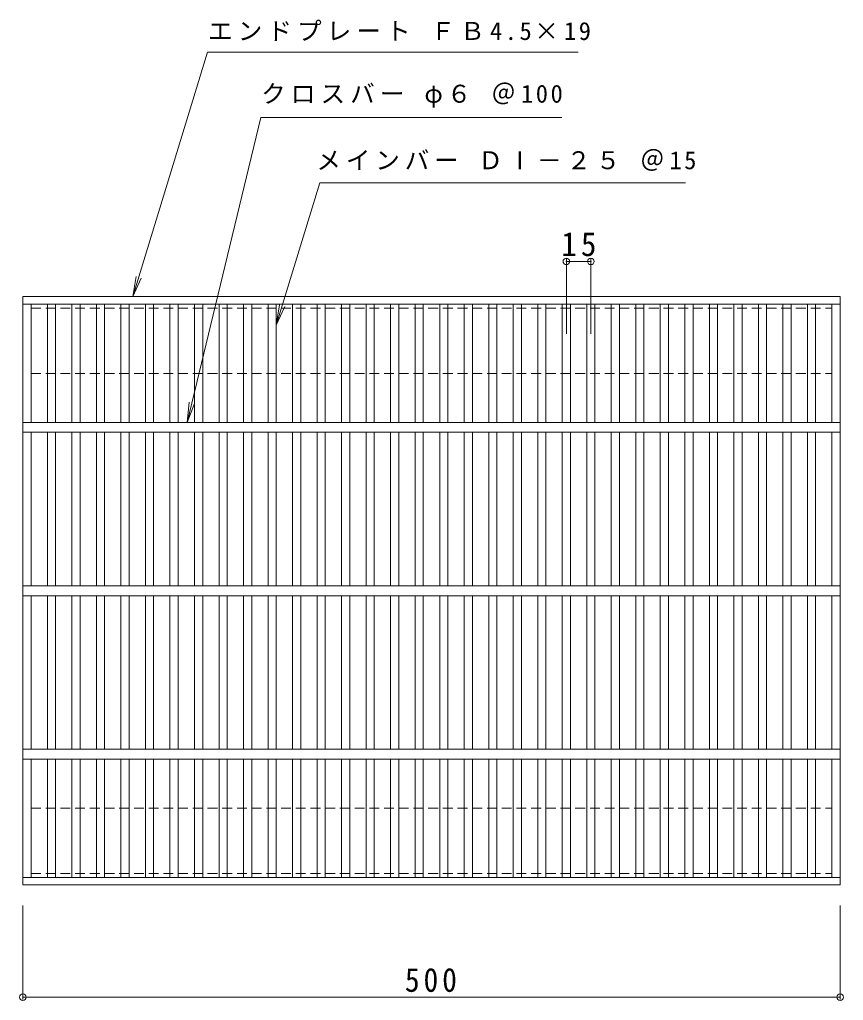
# Model space of a CAD drawing. Units: millimetres at full size, sheet at 1:5. Extents: x -579 to 829, y -688 to 582.
# Drawn here: x -578 to -74, y -18 to 582 of the extents above; entities that cross this region are included whole.
import ezdxf

# ---------------------------------------------------------------- set-up
doc = ezdxf.new("R2010")
doc.units = ezdxf.units.MM
doc.header["$LTSCALE"] = 5
doc.header["$PDMODE"] = 32
doc.header["$PDSIZE"] = 4
doc.linetypes.add('DASHED1', pattern=[1.8, 1.2, -0.6])
for name, color, linetype, lineweight in [('1-1_1-1ﾚｲﾔ', 2, 'Continuous', 9), ('1-2_1-2ﾚｲﾔ', 3, 'Continuous', 9), ('1-4_1-4ﾚｲﾔ', 7, 'Continuous', 9), ('1-5_1-5ﾚｲﾔ', 7, 'Continuous', 9)]:
    doc.layers.add(name, color=color, linetype=linetype, lineweight=lineweight)
doc.styles.add('ＭＳ ゴシック', font='')
doc.styles.get('ＭＳ ゴシック').set_extended_font_data('MS Gothic')

msp = doc.modelspace()

# ---------------------------------------------------------------- linework, layer by layer
at = {"layer": '1-1_1-1ﾚｲﾔ', "linetype": 'DASHED1'}
for p, q in [((-570.675, 365.905), (-570.675, 405.905)), ((-570.675, 405.905), (-80.675, 405.905)), ((-570.675, 99.905), (-570.675, 59.905)), ((-570.675, 59.905), (-80.675, 59.905))]:
    msp.add_line(p, q, dxfattribs=at)
for points in [[(-570.675, 365.905), (-80.675, 365.905), (-80.675, 405.905)], [(-570.675, 99.905), (-80.675, 99.905), (-80.675, 59.905)]]:
    msp.add_lwpolyline(points, dxfattribs=at)
at = {"layer": '1-2_1-2ﾚｲﾔ'}
for p, q in [((-575.676, 52.905), (-575.676, 412.905)), ((-575.676, 412.905), (-75.676, 412.905)), ((-575.676, 408.405), (-75.676, 408.405)), ((-570.675, 335.905), (-570.675, 408.405)), ((-560.676, 335.905), (-560.676, 408.405)), ((-555.676, 335.905), (-555.676, 408.405)), ((-545.676, 335.905), (-545.676, 408.405)), ((-540.676, 335.905), (-540.676, 408.405)), ((-530.676, 335.905), (-530.676, 408.405)), ((-525.676, 335.905), (-525.676, 408.405)), ((-515.676, 335.905), (-515.676, 408.405)), ((-510.676, 335.905), (-510.676, 408.405)), ((-500.676, 335.905), (-500.676, 408.405)), ((-495.676, 335.905), (-495.676, 408.405)), ((-485.676, 335.905), (-485.676, 408.405)), ((-480.676, 335.905), (-480.676, 408.405)), ((-470.676, 335.905), (-470.676, 408.405)), ((-465.676, 335.905), (-465.676, 408.405)), ((-455.676, 335.905), (-455.676, 408.405)), ((-450.676, 335.905), (-450.676, 408.405)), ((-440.676, 335.905), (-440.676, 408.405)), ((-435.676, 335.905), (-435.676, 408.405)), ((-425.676, 335.905), (-425.676, 408.405)), ((-420.676, 335.905), (-420.676, 408.405)), ((-410.676, 335.905), (-410.676, 408.405)), ((-405.676, 335.905), (-405.676, 408.405)), ((-395.676, 335.905), (-395.676, 408.405)), ((-390.676, 335.905), (-390.676, 408.405)), ((-380.676, 335.905), (-380.676, 408.405)), ((-375.676, 335.905), (-375.676, 408.405)), ((-365.676, 335.905), (-365.676, 408.405)), ((-360.676, 335.905), (-360.676, 408.405)), ((-350.676, 335.905), (-350.676, 408.405)), ((-345.676, 335.905), (-345.676, 408.405)), ((-335.676, 335.905), (-335.676, 408.405)), ((-330.676, 335.905), (-330.676, 408.405)), ((-320.676, 335.905), (-320.676, 408.405)), ((-315.676, 335.905), (-315.676, 408.405)), ((-305.676, 335.905), (-305.676, 408.405)), ((-300.676, 335.905), (-300.676, 408.405)), ((-290.676, 335.905), (-290.676, 408.405)), ((-285.676, 335.905), (-285.676, 408.405)), ((-275.676, 335.905), (-275.676, 408.405)), ((-270.676, 335.905), (-270.676, 408.405)), ((-260.676, 335.905), (-260.676, 408.405)), ((-255.676, 335.905), (-255.676, 408.405)), ((-245.676, 335.905), (-245.676, 408.405)), ((-240.676, 335.905), (-240.676, 408.405)), ((-230.676, 335.905), (-230.676, 408.405)), ((-225.676, 335.905), (-225.676, 408.405)), ((-215.676, 335.905), (-215.676, 408.405)), ((-210.676, 335.905), (-210.676, 408.405)), ((-200.676, 335.905), (-200.676, 408.405)), ((-195.676, 335.905), (-195.676, 408.405)), ((-185.676, 335.905), (-185.676, 408.405)), ((-180.676, 335.905), (-180.676, 408.405)), ((-170.676, 335.905), (-170.676, 408.405)), ((-165.676, 335.905), (-165.676, 408.405)), ((-155.676, 335.905), (-155.676, 408.405)), ((-150.676, 335.905), (-150.676, 408.405)), ((-140.676, 335.905), (-140.676, 408.405)), ((-135.676, 335.905), (-135.676, 408.405)), ((-125.676, 335.905), (-125.676, 408.405)), ((-120.676, 335.905), (-120.676, 408.405)), ((-110.676, 335.905), (-110.676, 408.405)), ((-105.676, 335.905), (-105.676, 408.405)), ((-95.676, 335.905), (-95.676, 408.405)), ((-90.676, 335.905), (-90.676, 408.405)), ((-80.675, 335.905), (-80.675, 408.405)), ((-75.676, 52.905), (-75.676, 412.905)), ((-75.676, 335.905), (-575.676, 335.905)), ((-75.676, 329.905), (-575.676, 329.905)), ((-570.675, 235.905), (-570.675, 329.905)), ((-560.676, 235.905), (-560.676, 329.905)), ((-555.676, 235.905), (-555.676, 329.905)), ((-545.676, 235.905), (-545.676, 329.905)), ((-540.676, 235.905), (-540.676, 329.905)), ((-530.676, 235.905), (-530.676, 329.905)), ((-525.676, 235.905), (-525.676, 329.905)), ((-515.676, 235.905), (-515.676, 329.905)), ((-510.676, 235.905), (-510.676, 329.905)), ((-500.676, 235.905), (-500.676, 329.905)), ((-495.676, 235.905), (-495.676, 329.905)), ((-485.676, 235.905), (-485.676, 329.905)), ((-480.676, 235.905), (-480.676, 329.905)), ((-470.676, 235.905), (-470.676, 329.905)), ((-465.676, 235.905), (-465.676, 329.905)), ((-455.676, 235.905), (-455.676, 329.905)), ((-450.676, 235.905), (-450.676, 329.905)), ((-440.676, 235.905), (-440.676, 329.905)), ((-435.676, 235.905), (-435.676, 329.905)), ((-425.676, 235.905), (-425.676, 329.905)), ((-420.676, 235.905), (-420.676, 329.905)), ((-410.676, 235.905), (-410.676, 329.905)), ((-405.676, 235.905), (-405.676, 329.905)), ((-395.676, 235.905), (-395.676, 329.905)), ((-390.676, 235.905), (-390.676, 329.905)), ((-380.676, 235.905), (-380.676, 329.905)), ((-375.676, 235.905), (-375.676, 329.905)), ((-365.676, 235.905), (-365.676, 329.905)), ((-360.676, 235.905), (-360.676, 329.905)), ((-350.676, 235.905), (-350.676, 329.905)), ((-345.676, 235.905), (-345.676, 329.905)), ((-335.676, 235.905), (-335.676, 329.905)), ((-330.676, 235.905), (-330.676, 329.905)), ((-320.676, 235.905), (-320.676, 329.905)), ((-315.676, 235.905), (-315.676, 329.905)), ((-305.676, 235.905), (-305.676, 329.905)), ((-300.676, 235.905), (-300.676, 329.905)), ((-290.676, 235.905), (-290.676, 329.905)), ((-285.676, 235.905), (-285.676, 329.905)), ((-275.676, 235.905), (-275.676, 329.905)), ((-270.676, 235.905), (-270.676, 329.905)), ((-260.676, 235.905), (-260.676, 329.905)), ((-255.676, 235.905), (-255.676, 329.905)), ((-245.676, 235.905), (-245.676, 329.905)), ((-240.676, 235.905), (-240.676, 329.905)), ((-230.676, 235.905), (-230.676, 329.905)), ((-225.676, 235.905), (-225.676, 329.905)), ((-215.676, 235.905), (-215.676, 329.905)), ((-210.676, 235.905), (-210.676, 329.905)), ((-200.676, 235.905), (-200.676, 329.905)), ((-195.676, 235.905), (-195.676, 329.905)), ((-185.676, 235.905), (-185.676, 329.905)), ((-180.676, 235.905), (-180.676, 329.905)), ((-170.676, 235.905), (-170.676, 329.905)), ((-165.676, 235.905), (-165.676, 329.905)), ((-155.676, 235.905), (-155.676, 329.905)), ((-150.676, 235.905), (-150.676, 329.905)), ((-140.676, 235.905), (-140.676, 329.905)), ((-135.676, 235.905), (-135.676, 329.905)), ((-125.676, 235.905), (-125.676, 329.905)), ((-120.676, 235.905), (-120.676, 329.905)), ((-110.676, 235.905), (-110.676, 329.905)), ((-105.676, 235.905), (-105.676, 329.905)), ((-95.676, 235.905), (-95.676, 329.905)), ((-90.676, 235.905), (-90.676, 329.905)), ((-80.675, 235.905), (-80.675, 329.905)), ((-75.676, 235.905), (-575.676, 235.905)), ((-75.676, 229.905), (-575.676, 229.905)), ((-570.675, 135.905), (-570.675, 229.905)), ((-560.676, 135.905), (-560.676, 229.905)), ((-555.676, 135.905), (-555.676, 229.905)), ((-545.676, 135.905), (-545.676, 229.905)), ((-540.676, 135.905), (-540.676, 229.905)), ((-530.676, 135.905), (-530.676, 229.905)), ((-525.676, 135.905), (-525.676, 229.905)), ((-515.676, 135.905), (-515.676, 229.905)), ((-510.676, 135.905), (-510.676, 229.905)), ((-500.676, 135.905), (-500.676, 229.905)), ((-495.676, 135.905), (-495.676, 229.905)), ((-485.676, 135.905), (-485.676, 229.905)), ((-480.676, 135.905), (-480.676, 229.905)), ((-470.676, 135.905), (-470.676, 229.905)), ((-465.676, 135.905), (-465.676, 229.905)), ((-455.676, 135.905), (-455.676, 229.905)), ((-450.676, 135.905), (-450.676, 229.905)), ((-440.676, 135.905), (-440.676, 229.905)), ((-435.676, 135.905), (-435.676, 229.905)), ((-425.676, 135.905), (-425.676, 229.905)), ((-420.676, 135.905), (-420.676, 229.905)), ((-410.676, 135.905), (-410.676, 229.905)), ((-405.676, 135.905), (-405.676, 229.905)), ((-395.676, 135.905), (-395.676, 229.905)), ((-390.676, 135.905), (-390.676, 229.905)), ((-380.676, 135.905), (-380.676, 229.905)), ((-375.676, 135.905), (-375.676, 229.905)), ((-365.676, 135.905), (-365.676, 229.905)), ((-360.676, 135.905), (-360.676, 229.905)), ((-350.676, 135.905), (-350.676, 229.905)), ((-345.676, 135.905), (-345.676, 229.905)), ((-335.676, 135.905), (-335.676, 229.905)), ((-330.676, 135.905), (-330.676, 229.905)), ((-320.676, 135.905), (-320.676, 229.905)), ((-315.676, 135.905), (-315.676, 229.905)), ((-305.676, 135.905), (-305.676, 229.905)), ((-300.676, 135.905), (-300.676, 229.905)), ((-290.676, 135.905), (-290.676, 229.905)), ((-285.676, 135.905), (-285.676, 229.905)), ((-275.676, 135.905), (-275.676, 229.905)), ((-270.676, 135.905), (-270.676, 229.905)), ((-260.676, 135.905), (-260.676, 229.905)), ((-255.676, 135.905), (-255.676, 229.905)), ((-245.676, 135.905), (-245.676, 229.905)), ((-240.676, 135.905), (-240.676, 229.905)), ((-230.676, 135.905), (-230.676, 229.905)), ((-225.676, 135.905), (-225.676, 229.905)), ((-215.676, 135.905), (-215.676, 229.905)), ((-210.676, 135.905), (-210.676, 229.905)), ((-200.676, 135.905), (-200.676, 229.905)), ((-195.676, 135.905), (-195.676, 229.905)), ((-185.676, 135.905), (-185.676, 229.905)), ((-180.676, 135.905), (-180.676, 229.905)), ((-170.676, 135.905), (-170.676, 229.905)), ((-165.676, 135.905), (-165.676, 229.905)), ((-155.676, 135.905), (-155.676, 229.905)), ((-150.676, 135.905), (-150.676, 229.905)), ((-140.676, 135.905), (-140.676, 229.905)), ((-135.676, 135.905), (-135.676, 229.905)), ((-125.676, 135.905), (-125.676, 229.905)), ((-120.676, 135.905), (-120.676, 229.905)), ((-110.676, 135.905), (-110.676, 229.905)), ((-105.676, 135.905), (-105.676, 229.905)), ((-95.676, 135.905), (-95.676, 229.905)), ((-90.676, 135.905), (-90.676, 229.905)), ((-80.675, 135.905), (-80.675, 229.905)), ((-75.676, 135.905), (-575.676, 135.905)), ((-75.676, 129.905), (-575.676, 129.905)), ((-570.675, 57.405), (-570.675, 129.905)), ((-560.676, 57.405), (-560.676, 129.905)), ((-555.676, 57.405), (-555.676, 129.905)), ((-545.676, 57.405), (-545.676, 129.905)), ((-540.676, 57.405), (-540.676, 129.905)), ((-530.676, 57.405), (-530.676, 129.905)), ((-525.676, 57.405), (-525.676, 129.905)), ((-515.676, 57.405), (-515.676, 129.905)), ((-510.676, 57.405), (-510.676, 129.905)), ((-500.676, 57.405), (-500.676, 129.905)), ((-495.676, 57.405), (-495.676, 129.905)), ((-485.676, 57.405), (-485.676, 129.905)), ((-480.676, 57.405), (-480.676, 129.905)), ((-470.676, 57.405), (-470.676, 129.905)), ((-465.676, 57.405), (-465.676, 129.905)), ((-455.676, 57.405), (-455.676, 129.905)), ((-450.676, 57.405), (-450.676, 129.905)), ((-440.676, 57.405), (-440.676, 129.905)), ((-435.676, 57.405), (-435.676, 129.905)), ((-425.676, 57.405), (-425.676, 129.905)), ((-420.676, 57.405), (-420.676, 129.905)), ((-410.676, 57.405), (-410.676, 129.905)), ((-405.676, 57.405), (-405.676, 129.905)), ((-395.676, 57.405), (-395.676, 129.905)), ((-390.676, 57.405), (-390.676, 129.905)), ((-380.676, 57.405), (-380.676, 129.905)), ((-375.676, 57.405), (-375.676, 129.905)), ((-365.676, 57.405), (-365.676, 129.905)), ((-360.676, 57.405), (-360.676, 129.905)), ((-350.676, 57.405), (-350.676, 129.905)), ((-345.676, 57.405), (-345.676, 129.905)), ((-335.676, 57.405), (-335.676, 129.905)), ((-330.676, 57.405), (-330.676, 129.905)), ((-320.676, 57.405), (-320.676, 129.905)), ((-315.676, 57.405), (-315.676, 129.905)), ((-305.676, 57.405), (-305.676, 129.905)), ((-300.676, 57.405), (-300.676, 129.905)), ((-290.676, 57.405), (-290.676, 129.905)), ((-285.676, 57.405), (-285.676, 129.905)), ((-275.676, 57.405), (-275.676, 129.905)), ((-270.676, 57.405), (-270.676, 129.905)), ((-260.676, 57.405), (-260.676, 129.905)), ((-255.676, 57.405), (-255.676, 129.905)), ((-245.676, 57.405), (-245.676, 129.905)), ((-240.676, 57.405), (-240.676, 129.905)), ((-230.676, 57.405), (-230.676, 129.905)), ((-225.676, 57.405), (-225.676, 129.905)), ((-215.676, 57.405), (-215.676, 129.905)), ((-210.676, 57.405), (-210.676, 129.905)), ((-200.676, 57.405), (-200.676, 129.905)), ((-195.676, 57.405), (-195.676, 129.905)), ((-185.676, 57.405), (-185.676, 129.905)), ((-180.676, 57.405), (-180.676, 129.905)), ((-170.676, 57.405), (-170.676, 129.905)), ((-165.676, 57.405), (-165.676, 129.905)), ((-155.676, 57.405), (-155.676, 129.905)), ((-150.676, 57.405), (-150.676, 129.905)), ((-140.676, 57.405), (-140.676, 129.905)), ((-135.676, 57.405), (-135.676, 129.905)), ((-125.676, 57.405), (-125.676, 129.905)), ((-120.676, 57.405), (-120.676, 129.905)), ((-110.676, 57.405), (-110.676, 129.905)), ((-105.676, 57.405), (-105.676, 129.905)), ((-95.676, 57.405), (-95.676, 129.905)), ((-90.676, 57.405), (-90.676, 129.905)), ((-80.675, 57.405), (-80.675, 129.905)), ((-75.676, 57.405), (-575.676, 57.405)), ((-75.676, 52.905), (-575.676, 52.905))]:
    msp.add_line(p, q, dxfattribs=at)
at = {"layer": '1-4_1-4ﾚｲﾔ'}
for p, q in [((-243.176, 436), (-243.176, 390.101)), ((-243.176, 434.5), (-228.176, 434.5)), ((-228.176, 436), (-228.176, 390.101)), ((-575.676, 40.405), (-575.676, -17.243)), ((-75.676, 40.405), (-75.676, -17.243)), ((-575.676, -15.743), (-75.676, -15.743))]:
    msp.add_line(p, q, dxfattribs=at)
for p in [(-243.176, 434.5), (-228.176, 434.5), (-575.676, -15.743), (-75.676, -15.743)]:
    msp.add_point(p, dxfattribs=at)
at = {"layer": '1-5_1-5ﾚｲﾔ'}
for p, q in [((-462.655, 562.619), (-508.468, 412.905)), ((-462.655, 562.619), (-235.851, 562.619)), ((-475.264, 335.905), (-430.103, 522.619)), ((-245.836, 522.619), (-430.103, 522.619)), ((-394.011, 482.618), (-420.676, 395.481)), ((-394.011, 482.618), (-170.242, 482.618)), ((-508.468, 412.905), (-506.402, 425.233)), ((-508.468, 412.905), (-503.282, 424.279)), ((-420.676, 395.481), (-418.61, 407.809)), ((-420.676, 395.481), (-415.489, 406.854)), ((-475.264, 335.905), (-473.937, 348.334)), ((-475.264, 335.905), (-470.765, 347.567))]:
    msp.add_line(p, q, dxfattribs=at)

# ---------------------------------------------------------------- texts
at = {"layer": '1-4_1-4ﾚｲﾔ', "color": 2, "char_height": 14.66, "attachment_point": 7, "style": 'ＭＳ ゴシック'}
for s, insert in [('\\T1.27;\\W0.95;15', (-246.301, 437.5)), ('\\T1.27;\\W0.9;500', (-341.926, -12.743))]:
    msp.add_mtext(s, dxfattribs=dict(at, insert=insert))
at = {"layer": '1-5_1-5ﾚｲﾔ', "char_height": 11, "attachment_point": 7, "style": 'ＭＳ ゴシック'}
for s, insert in [('\\T1.21;エンドプレート\\~ＦＢ4.5×19', (-462.377, 569.332)), ('\\T1.21;クロスバー\\~φ６\\~＠100', (-429.895, 528.608)), ('\\T1.2;メインバー\\~ＤⅠ－２５\\~＠15', (-396.085, 489.854))]:
    msp.add_mtext(s, dxfattribs=dict(at, insert=insert))

doc.saveas('drawing.dxf')
